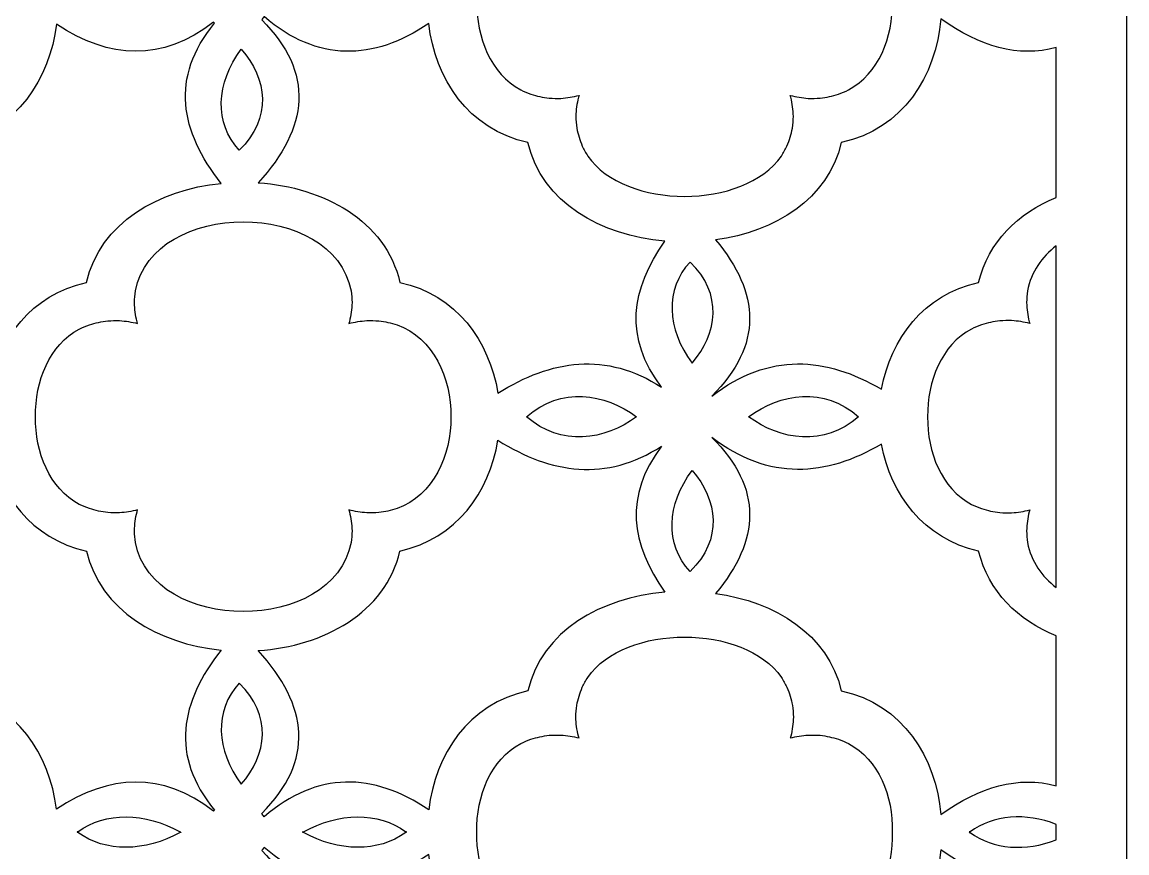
# Model space of a CAD drawing. Header units: centimetres. Extents: x 9.2 to 13.8, y -9 to 9.
# Drawn here: x 10.957 to 13.829, y -4.364 to -2.205 of the extents above; entities that cross this region are included whole.
import ezdxf

# ---------------------------------------------------------------- set-up
doc = ezdxf.new("R2010")
doc.units = ezdxf.units.CM
doc.header["$MEASUREMENT"] = 0
doc.layers.add('layer 1', color=7, linetype='Continuous')

msp = doc.modelspace()

# ---------------------------------------------------------------- linework, layer by layer
at = {"layer": 'layer 1', "color": 250}
for points, knots in [([(9.23731, 9.00076), (9.23731, 9.00076), (13.8294, 9.00076), (13.8294, 9.00076), (13.8294, 9.00076), (13.8294, 9.00076), (13.8294, -9.00021), (13.8294, -9.00021), (13.8294, -9.00021), (13.8294, -9.00021), (9.23731, -9.00021), (9.23731, -9.00021), (9.23731, -9.00021), (9.23731, -9.00021), (9.23731, 9.00076), (9.23731, 9.00076)], [0, 0, 0, 0, 0.2, 0.2, 0.2, 0.2, 0.4, 0.4, 0.4, 0.4, 0.6, 0.6, 0.6, 0.6, 1, 1, 1, 1]), ([(12.13917, -2.15076), (12.13708, -2.05715), (12.1751, -1.96213), (12.2531, -1.92045), (12.2531, -1.92045), (12.26181, -1.9163), (12.2703, -1.91273), (12.27939, -1.90941), (12.27939, -1.90941), (12.29537, -1.90437), (12.31029, -1.90119), (12.32704, -1.8992), (12.32704, -1.8992), (12.33739, -1.89848), (12.34725, -1.89824), (12.35762, -1.89848), (12.35762, -1.89848), (12.37409, -1.89966), (12.38888, -1.90204), (12.40471, -1.90613), (12.40471, -1.90613), (12.40419, -1.90454), (12.40368, -1.90294), (12.40318, -1.90132), (12.40318, -1.90132), (12.39897, -1.88447), (12.39688, -1.86894), (12.39642, -1.85164), (12.39642, -1.85164), (12.3967, -1.84131), (12.39748, -1.83152), (12.39889, -1.82127), (12.39889, -1.82127), (12.40212, -1.8047), (12.4066, -1.78999), (12.41329, -1.77431), (12.41329, -1.77431), (12.41767, -1.76536), (12.42228, -1.75703), (12.42755, -1.74853), (12.42755, -1.74853), (12.52423, -1.60892), (12.83425, -1.60875), (12.93104, -1.74853), (12.93104, -1.74853), (12.93631, -1.75703), (12.94093, -1.76536), (12.9453, -1.77431), (12.9453, -1.77431), (12.95198, -1.78999), (12.95649, -1.8047), (12.95969, -1.82127), (12.95969, -1.82127), (12.96111, -1.83152), (12.9619, -1.84131), (12.96218, -1.85164), (12.96218, -1.85164), (12.9617, -1.86894), (12.95963, -1.88447), (12.95541, -1.90132), (12.95541, -1.90132), (12.95492, -1.90294), (12.95441, -1.90454), (12.95388, -1.90613), (12.95388, -1.90613), (12.96971, -1.90204), (12.9845, -1.89966), (13.00096, -1.89848), (13.00096, -1.89848), (13.01134, -1.89824), (13.02121, -1.89848), (13.03155, -1.8992), (13.03155, -1.8992), (13.04829, -1.90119), (13.06321, -1.90437), (13.07919, -1.90941), (13.07919, -1.90941), (13.08829, -1.91273), (13.0968, -1.9163), (13.10549, -1.92045), (13.10549, -1.92045), (13.18382, -1.9623), (13.22176, -2.05718), (13.21919, -2.15076), (13.21919, -2.15076), (13.22176, -2.24432), (13.18382, -2.3392), (13.10549, -2.38106), (13.10549, -2.38106), (13.0968, -2.3852), (13.08829, -2.38878), (13.07919, -2.39209), (13.07919, -2.39209), (13.06321, -2.39714), (13.04829, -2.40032), (13.03155, -2.4023), (13.03155, -2.4023), (13.02121, -2.40303), (13.01134, -2.40327), (13.00096, -2.40302), (13.00096, -2.40302), (12.9845, -2.40185), (12.96971, -2.39946), (12.95388, -2.39538), (12.95388, -2.39538), (12.95441, -2.39697), (12.95492, -2.39857), (12.95541, -2.40019), (12.95541, -2.40019), (12.95963, -2.41703), (12.9617, -2.43257), (12.96218, -2.44987), (12.96218, -2.44987), (12.9619, -2.46019), (12.96111, -2.47), (12.95969, -2.48023), (12.95969, -2.48023), (12.95649, -2.4968), (12.95198, -2.51151), (12.9453, -2.5272), (12.9453, -2.5272), (12.94093, -2.53615), (12.93631, -2.54448), (12.93104, -2.55298), (12.93104, -2.55298), (12.83425, -2.69276), (12.52423, -2.69259), (12.42755, -2.55298), (12.42755, -2.55298), (12.42228, -2.54448), (12.41767, -2.53615), (12.41329, -2.5272), (12.41329, -2.5272), (12.4066, -2.51151), (12.40212, -2.4968), (12.39889, -2.48023), (12.39889, -2.48023), (12.39748, -2.47), (12.3967, -2.46019), (12.39642, -2.44987), (12.39642, -2.44987), (12.39688, -2.43257), (12.39897, -2.41703), (12.40318, -2.40019), (12.40318, -2.40019), (12.40368, -2.39857), (12.40419, -2.39697), (12.40471, -2.39538), (12.40471, -2.39538), (12.38888, -2.39946), (12.37409, -2.40185), (12.35762, -2.40302), (12.35762, -2.40302), (12.34725, -2.40327), (12.33739, -2.40303), (12.32704, -2.4023), (12.32704, -2.4023), (12.31029, -2.40032), (12.29537, -2.39714), (12.27939, -2.39209), (12.27939, -2.39209), (12.2703, -2.38878), (12.26181, -2.3852), (12.2531, -2.38106), (12.2531, -2.38106), (12.1751, -2.33939), (12.13708, -2.24436), (12.13917, -2.15076)], [0, 0, 0, 0, 0.0232558, 0.0232558, 0.0232558, 0.0232558, 0.0465116, 0.0465116, 0.0465116, 0.0465116, 0.0697674, 0.0697674, 0.0697674, 0.0697674, 0.0930233, 0.0930233, 0.0930233, 0.0930233, 0.1162791, 0.1162791, 0.1162791, 0.1162791, 0.1395349, 0.1395349, 0.1395349, 0.1395349, 0.1627907, 0.1627907, 0.1627907, 0.1627907, 0.1860465, 0.1860465, 0.1860465, 0.1860465, 0.2093023, 0.2093023, 0.2093023, 0.2093023, 0.2325581, 0.2325581, 0.2325581, 0.2325581, 0.255814, 0.255814, 0.255814, 0.255814, 0.2790698, 0.2790698, 0.2790698, 0.2790698, 0.3023256, 0.3023256, 0.3023256, 0.3023256, 0.3255814, 0.3255814, 0.3255814, 0.3255814, 0.3488372, 0.3488372, 0.3488372, 0.3488372, 0.372093, 0.372093, 0.372093, 0.372093, 0.3953488, 0.3953488, 0.3953488, 0.3953488, 0.4186047, 0.4186047, 0.4186047, 0.4186047, 0.4418605, 0.4418605, 0.4418605, 0.4418605, 0.4651163, 0.4651163, 0.4651163, 0.4651163, 0.4883721, 0.4883721, 0.4883721, 0.4883721, 0.5116279, 0.5116279, 0.5116279, 0.5116279, 0.5348837, 0.5348837, 0.5348837, 0.5348837, 0.5581395, 0.5581395, 0.5581395, 0.5581395, 0.5813953, 0.5813953, 0.5813953, 0.5813953, 0.6046512, 0.6046512, 0.6046512, 0.6046512, 0.627907, 0.627907, 0.627907, 0.627907, 0.6511628, 0.6511628, 0.6511628, 0.6511628, 0.6744186, 0.6744186, 0.6744186, 0.6744186, 0.6976744, 0.6976744, 0.6976744, 0.6976744, 0.7209302, 0.7209302, 0.7209302, 0.7209302, 0.744186, 0.744186, 0.744186, 0.744186, 0.7674419, 0.7674419, 0.7674419, 0.7674419, 0.7906977, 0.7906977, 0.7906977, 0.7906977, 0.8139535, 0.8139535, 0.8139535, 0.8139535, 0.8372093, 0.8372093, 0.8372093, 0.8372093, 0.8604651, 0.8604651, 0.8604651, 0.8604651, 0.8837209, 0.8837209, 0.8837209, 0.8837209, 0.9069767, 0.9069767, 0.9069767, 0.9069767, 0.9302326, 0.9302326, 0.9302326, 0.9302326, 0.9534884, 0.9534884, 0.9534884, 0.9534884, 1, 1, 1, 1]), ([(11.47406, -2.624), (11.31119, -2.64026), (11.16031, -2.726), (11.124, -2.88138), (11.124, -2.88138), (10.98009, -2.91275), (10.89581, -3.02858), (10.8711, -3.15892), (10.8711, -3.15892), (10.72674, -3.07469), (10.58021, -3.0622), (10.42985, -3.17677), (10.42985, -3.17677), (10.56316, -3.04517), (10.55556, -2.9105), (10.44203, -2.77352), (10.44203, -2.77352), (10.6035, -2.75638), (10.7523, -2.67125), (10.78809, -2.51803), (10.78809, -2.51803), (10.94307, -2.48424), (11.0289, -2.35253), (11.04565, -2.21022), (11.04565, -2.21022), (11.18421, -2.30175), (11.32056, -2.30861), (11.45405, -2.2051), (11.45405, -2.2051), (11.45502, -2.20603), (11.45603, -2.20696), (11.45707, -2.20783), (11.45707, -2.20783), (11.34042, -2.34968), (11.36808, -2.48784), (11.47406, -2.624)], [0, 0, 0, 0, 0.1, 0.1, 0.1, 0.1, 0.2, 0.2, 0.2, 0.2, 0.3, 0.3, 0.3, 0.3, 0.4, 0.4, 0.4, 0.4, 0.5, 0.5, 0.5, 0.5, 0.6, 0.6, 0.6, 0.6, 0.7, 0.7, 0.7, 0.7, 0.8, 0.8, 0.8, 0.8, 1, 1, 1, 1]), ([(12.62788, -2.77455), (12.5401, -2.89889), (12.52068, -3.02497), (12.61959, -3.15405), (12.61959, -3.15405), (12.47468, -3.06058), (12.33322, -3.08229), (12.19376, -3.16908), (12.19376, -3.16908), (12.17154, -3.03464), (12.08668, -2.91356), (11.93902, -2.88138), (11.93902, -2.88138), (11.90138, -2.72022), (11.7404, -2.63394), (11.57066, -2.62246), (11.57066, -2.62246), (11.70156, -2.4785), (11.71794, -2.33704), (11.57948, -2.19899), (11.57948, -2.19899), (11.58171, -2.19635), (11.58377, -2.19358), (11.58561, -2.19069), (11.58561, -2.19069), (11.72549, -2.30968), (11.86857, -2.30579), (12.01406, -2.20871), (12.01406, -2.20871), (12.03038, -2.35159), (12.11627, -2.48413), (12.27178, -2.51803), (12.27178, -2.51803), (12.30832, -2.67441), (12.46259, -2.75994), (12.62788, -2.77455)], [0, 0, 0, 0, 0.1, 0.1, 0.1, 0.1, 0.2, 0.2, 0.2, 0.2, 0.3, 0.3, 0.3, 0.3, 0.4, 0.4, 0.4, 0.4, 0.5, 0.5, 0.5, 0.5, 0.6, 0.6, 0.6, 0.6, 0.7, 0.7, 0.7, 0.7, 0.8, 0.8, 0.8, 0.8, 1, 1, 1, 1]), ([(13.64572, -2.27115), (13.64572, -2.27115), (13.64572, -2.66048), (13.64572, -2.66048), (13.64572, -2.66048), (13.5468, -2.7017), (13.46865, -2.77533), (13.44389, -2.88138), (13.44389, -2.88138), (13.29998, -2.91275), (13.2157, -3.02858), (13.19099, -3.15892), (13.19099, -3.15892), (13.04663, -3.07469), (12.9001, -3.0622), (12.74973, -3.17677), (12.74973, -3.17677), (12.88381, -3.04443), (12.87535, -2.90895), (12.75995, -2.77117), (12.75995, -2.77117), (12.91385, -2.7495), (13.05244, -2.66516), (13.08681, -2.51803), (13.08681, -2.51803), (13.24672, -2.48318), (13.333, -2.34404), (13.34575, -2.1966), (13.34575, -2.1966), (13.44699, -2.2692), (13.54705, -2.29735), (13.64572, -2.27115)], [0, 0, 0, 0, 0.1111111, 0.1111111, 0.1111111, 0.1111111, 0.2222222, 0.2222222, 0.2222222, 0.2222222, 0.3333333, 0.3333333, 0.3333333, 0.3333333, 0.4444444, 0.4444444, 0.4444444, 0.4444444, 0.5555556, 0.5555556, 0.5555556, 0.5555556, 0.6666667, 0.6666667, 0.6666667, 0.6666667, 0.7777778, 0.7777778, 0.7777778, 0.7777778, 1, 1, 1, 1]), ([(11.5266, -2.27499), (11.46071, -2.36326), (11.45552, -2.46824), (11.52139, -2.53743), (11.52139, -2.53743), (11.60724, -2.45512), (11.59336, -2.35095), (11.5266, -2.27499)], [0, 0, 0, 0, 0.3333333, 0.3333333, 0.3333333, 0.3333333, 1, 1, 1, 1]), ([(12.07153, -3.23048), (12.07259, -3.12899), (12.02597, -3.02623), (11.93142, -2.99154), (11.93142, -2.99154), (11.91542, -2.98652), (11.9005, -2.98335), (11.88377, -2.98137), (11.88377, -2.98137), (11.87342, -2.98064), (11.86355, -2.9804), (11.85319, -2.98064), (11.85319, -2.98064), (11.83671, -2.98182), (11.82192, -2.9842), (11.80611, -2.98828), (11.80611, -2.98828), (11.80662, -2.9867), (11.80712, -2.9851), (11.80762, -2.98348), (11.80762, -2.98348), (11.81184, -2.96663), (11.81392, -2.9511), (11.81439, -2.93379), (11.81439, -2.93379), (11.81411, -2.92348), (11.81333, -2.91367), (11.81191, -2.90344), (11.81191, -2.90344), (11.76558, -2.66406), (11.29745, -2.66406), (11.2511, -2.90344), (11.2511, -2.90344), (11.2497, -2.91367), (11.24891, -2.92348), (11.24863, -2.93379), (11.24863, -2.93379), (11.24911, -2.9511), (11.25118, -2.96663), (11.25539, -2.98348), (11.25539, -2.98348), (11.25589, -2.9851), (11.2564, -2.9867), (11.25691, -2.98828), (11.25691, -2.98828), (11.24109, -2.9842), (11.22631, -2.98182), (11.20984, -2.98064), (11.20984, -2.98064), (11.19946, -2.9804), (11.18959, -2.98064), (11.17926, -2.98137), (11.17926, -2.98137), (11.16251, -2.98335), (11.14759, -2.98652), (11.13161, -2.99154), (11.13161, -2.99154), (11.12252, -2.99489), (11.11402, -2.99846), (11.10532, -3.00261), (11.10532, -3.00261), (11.02789, -3.04397), (10.98995, -3.1377), (10.99137, -3.23048), (10.99137, -3.23048), (10.98995, -3.32326), (11.02789, -3.41699), (11.10532, -3.45836), (11.10532, -3.45836), (11.11402, -3.46249), (11.12252, -3.46606), (11.13161, -3.46941), (11.13161, -3.46941), (11.14759, -3.47444), (11.16251, -3.47761), (11.17926, -3.47959), (11.17926, -3.47959), (11.18959, -3.48034), (11.19946, -3.48056), (11.20984, -3.48031), (11.20984, -3.48031), (11.22631, -3.47915), (11.24109, -3.47677), (11.25691, -3.47267), (11.25691, -3.47267), (11.2564, -3.47427), (11.25589, -3.47586), (11.25539, -3.47748), (11.25539, -3.47748), (11.25118, -3.49434), (11.24911, -3.50987), (11.24863, -3.52719), (11.24863, -3.52719), (11.24891, -3.53748), (11.2497, -3.54729), (11.2511, -3.55752), (11.2511, -3.55752), (11.29745, -3.7969), (11.76558, -3.7969), (11.81191, -3.55752), (11.81191, -3.55752), (11.81333, -3.54729), (11.81411, -3.53748), (11.81439, -3.52719), (11.81439, -3.52719), (11.81392, -3.50987), (11.81184, -3.49434), (11.80762, -3.47748), (11.80762, -3.47748), (11.80712, -3.47586), (11.80662, -3.47427), (11.80611, -3.47267), (11.80611, -3.47267), (11.82192, -3.47677), (11.83671, -3.47915), (11.85319, -3.48031), (11.85319, -3.48031), (11.86355, -3.48056), (11.87342, -3.48034), (11.88377, -3.47959), (11.88377, -3.47959), (11.9005, -3.47761), (11.91542, -3.47444), (11.93142, -3.46941), (11.93142, -3.46941), (12.02597, -3.43473), (12.07259, -3.33198), (12.07153, -3.23048)], [0, 0, 0, 0, 0.030303, 0.030303, 0.030303, 0.030303, 0.0606061, 0.0606061, 0.0606061, 0.0606061, 0.0909091, 0.0909091, 0.0909091, 0.0909091, 0.1212121, 0.1212121, 0.1212121, 0.1212121, 0.1515152, 0.1515152, 0.1515152, 0.1515152, 0.1818182, 0.1818182, 0.1818182, 0.1818182, 0.2121212, 0.2121212, 0.2121212, 0.2121212, 0.2424242, 0.2424242, 0.2424242, 0.2424242, 0.2727273, 0.2727273, 0.2727273, 0.2727273, 0.3030303, 0.3030303, 0.3030303, 0.3030303, 0.3333333, 0.3333333, 0.3333333, 0.3333333, 0.3636364, 0.3636364, 0.3636364, 0.3636364, 0.3939394, 0.3939394, 0.3939394, 0.3939394, 0.4242424, 0.4242424, 0.4242424, 0.4242424, 0.4545455, 0.4545455, 0.4545455, 0.4545455, 0.4848485, 0.4848485, 0.4848485, 0.4848485, 0.5151515, 0.5151515, 0.5151515, 0.5151515, 0.5454545, 0.5454545, 0.5454545, 0.5454545, 0.5757576, 0.5757576, 0.5757576, 0.5757576, 0.6060606, 0.6060606, 0.6060606, 0.6060606, 0.6363636, 0.6363636, 0.6363636, 0.6363636, 0.6666667, 0.6666667, 0.6666667, 0.6666667, 0.6969697, 0.6969697, 0.6969697, 0.6969697, 0.7272727, 0.7272727, 0.7272727, 0.7272727, 0.7575758, 0.7575758, 0.7575758, 0.7575758, 0.7878788, 0.7878788, 0.7878788, 0.7878788, 0.8181818, 0.8181818, 0.8181818, 0.8181818, 0.8484848, 0.8484848, 0.8484848, 0.8484848, 0.8787879, 0.8787879, 0.8787879, 0.8787879, 0.9090909, 0.9090909, 0.9090909, 0.9090909, 0.9393939, 0.9393939, 0.9393939, 0.9393939, 1, 1, 1, 1]), ([(13.64572, -2.78615), (13.64572, -2.78615), (13.64572, -3.6748), (13.64572, -3.6748), (13.64572, -3.6748), (13.60786, -3.64583), (13.58053, -3.60676), (13.57101, -3.55755), (13.57101, -3.55755), (13.5696, -3.54731), (13.5688, -3.53751), (13.56853, -3.52719), (13.56853, -3.52719), (13.569, -3.50988), (13.57108, -3.49436), (13.57528, -3.4775), (13.57528, -3.4775), (13.57578, -3.47588), (13.5763, -3.47428), (13.5768, -3.4727), (13.5768, -3.4727), (13.56098, -3.47678), (13.54619, -3.47916), (13.52972, -3.48034), (13.52972, -3.48034), (13.51935, -3.48058), (13.50948, -3.48035), (13.49914, -3.47962), (13.49914, -3.47962), (13.4824, -3.47764), (13.46748, -3.47447), (13.45148, -3.46943), (13.45148, -3.46943), (13.44241, -3.46609), (13.4339, -3.46251), (13.4252, -3.45837), (13.4252, -3.45837), (13.34778, -3.41701), (13.30984, -3.32326), (13.31126, -3.23048), (13.31126, -3.23048), (13.30984, -3.1377), (13.34778, -3.04396), (13.4252, -3.0026), (13.4252, -3.0026), (13.4339, -2.99846), (13.44241, -2.99488), (13.45148, -2.99154), (13.45148, -2.99154), (13.46748, -2.9865), (13.4824, -2.98333), (13.49914, -2.98135), (13.49914, -2.98135), (13.50948, -2.98061), (13.51935, -2.98039), (13.52972, -2.98064), (13.52972, -2.98064), (13.54619, -2.9818), (13.56098, -2.98417), (13.5768, -2.98827), (13.5768, -2.98827), (13.5763, -2.98669), (13.57578, -2.98509), (13.57528, -2.98347), (13.57528, -2.98347), (13.57108, -2.9666), (13.569, -2.95107), (13.56853, -2.93376), (13.56853, -2.93376), (13.5688, -2.92346), (13.5696, -2.91366), (13.57101, -2.90343), (13.57101, -2.90343), (13.58053, -2.85422), (13.60786, -2.81512), (13.64572, -2.78615)], [0, 0, 0, 0, 0.05, 0.05, 0.05, 0.05, 0.1, 0.1, 0.1, 0.1, 0.15, 0.15, 0.15, 0.15, 0.2, 0.2, 0.2, 0.2, 0.25, 0.25, 0.25, 0.25, 0.3, 0.3, 0.3, 0.3, 0.35, 0.35, 0.35, 0.35, 0.4, 0.4, 0.4, 0.4, 0.45, 0.45, 0.45, 0.45, 0.5, 0.5, 0.5, 0.5, 0.55, 0.55, 0.55, 0.55, 0.6, 0.6, 0.6, 0.6, 0.65, 0.65, 0.65, 0.65, 0.7, 0.7, 0.7, 0.7, 0.75, 0.75, 0.75, 0.75, 0.8, 0.8, 0.8, 0.8, 0.85, 0.85, 0.85, 0.85, 0.9, 0.9, 0.9, 0.9, 1, 1, 1, 1]), ([(12.6987, -3.09093), (12.63283, -3.00265), (12.62761, -2.89768), (12.69351, -2.82849), (12.69351, -2.82849), (12.77933, -2.91081), (12.76546, -3.01498), (12.6987, -3.09093)], [0, 0, 0, 0, 0.3333333, 0.3333333, 0.3333333, 0.3333333, 1, 1, 1, 1]), ([(12.55436, -3.23048), (12.47158, -3.16922), (12.35803, -3.15174), (12.2683, -3.23048), (12.2683, -3.23048), (12.35803, -3.30923), (12.47158, -3.29174), (12.55436, -3.23048)], [0, 0, 0, 0, 0.3333333, 0.3333333, 0.3333333, 0.3333333, 1, 1, 1, 1]), ([(13.13167, -3.23048), (13.04195, -3.15174), (12.92841, -3.16922), (12.84562, -3.23048), (12.84562, -3.23048), (12.92841, -3.29174), (13.04195, -3.30923), (13.13167, -3.23048)], [0, 0, 0, 0, 0.3333333, 0.3333333, 0.3333333, 0.3333333, 1, 1, 1, 1]), ([(11.47406, -3.83698), (11.31119, -3.82071), (11.16031, -3.73496), (11.124, -3.5796), (11.124, -3.5796), (10.98009, -3.54822), (10.89581, -3.43238), (10.8711, -3.30205), (10.8711, -3.30205), (10.72674, -3.38627), (10.58021, -3.39876), (10.42985, -3.28419), (10.42985, -3.28419), (10.56316, -3.41579), (10.55556, -3.55045), (10.44203, -3.68744), (10.44203, -3.68744), (10.6035, -3.70459), (10.7523, -3.78971), (10.78809, -3.94294), (10.78809, -3.94294), (10.94307, -3.97672), (11.0289, -4.10843), (11.04565, -4.25074), (11.04565, -4.25074), (11.18421, -4.15921), (11.32056, -4.15235), (11.45405, -4.25586), (11.45405, -4.25586), (11.45502, -4.25493), (11.45603, -4.25401), (11.45707, -4.25312), (11.45707, -4.25312), (11.34042, -4.11129), (11.36808, -3.97313), (11.47406, -3.83698)], [0, 0, 0, 0, 0.1, 0.1, 0.1, 0.1, 0.2, 0.2, 0.2, 0.2, 0.3, 0.3, 0.3, 0.3, 0.4, 0.4, 0.4, 0.4, 0.5, 0.5, 0.5, 0.5, 0.6, 0.6, 0.6, 0.6, 0.7, 0.7, 0.7, 0.7, 0.8, 0.8, 0.8, 0.8, 1, 1, 1, 1]), ([(12.62788, -3.6864), (12.5401, -3.56209), (12.52068, -3.436), (12.61959, -3.30691), (12.61959, -3.30691), (12.47468, -3.40039), (12.33322, -3.37869), (12.19376, -3.29188), (12.19376, -3.29188), (12.17154, -3.42633), (12.08668, -3.54741), (11.93902, -3.5796), (11.93902, -3.5796), (11.90138, -3.74074), (11.7404, -3.82703), (11.57066, -3.8385), (11.57066, -3.8385), (11.70156, -3.98245), (11.71794, -4.12391), (11.57948, -4.26198), (11.57948, -4.26198), (11.58171, -4.2646), (11.58377, -4.2674), (11.58561, -4.27026), (11.58561, -4.27026), (11.72549, -4.15129), (11.86857, -4.15518), (12.01406, -4.25226), (12.01406, -4.25226), (12.03038, -4.10936), (12.11627, -3.97683), (12.27178, -3.94294), (12.27178, -3.94294), (12.30832, -3.78654), (12.46259, -3.70102), (12.62788, -3.6864)], [0, 0, 0, 0, 0.1, 0.1, 0.1, 0.1, 0.2, 0.2, 0.2, 0.2, 0.3, 0.3, 0.3, 0.3, 0.4, 0.4, 0.4, 0.4, 0.5, 0.5, 0.5, 0.5, 0.6, 0.6, 0.6, 0.6, 0.7, 0.7, 0.7, 0.7, 0.8, 0.8, 0.8, 0.8, 1, 1, 1, 1]), ([(13.64572, -3.80043), (13.64572, -3.80043), (13.64572, -4.18978), (13.64572, -4.18978), (13.64572, -4.18978), (13.54705, -4.16358), (13.44699, -4.19177), (13.34575, -4.26437), (13.34575, -4.26437), (13.333, -4.11692), (13.24672, -3.97779), (13.08681, -3.94294), (13.08681, -3.94294), (13.05244, -3.79581), (12.91385, -3.71146), (12.75995, -3.68981), (12.75995, -3.68981), (12.87535, -3.55201), (12.88381, -3.41654), (12.74973, -3.28419), (12.74973, -3.28419), (12.9001, -3.39876), (13.04663, -3.38627), (13.19099, -3.30205), (13.19099, -3.30205), (13.2157, -3.43238), (13.29998, -3.54822), (13.44389, -3.5796), (13.44389, -3.5796), (13.46865, -3.68564), (13.5468, -3.75921), (13.64572, -3.80043)], [0, 0, 0, 0, 0.1111111, 0.1111111, 0.1111111, 0.1111111, 0.2222222, 0.2222222, 0.2222222, 0.2222222, 0.3333333, 0.3333333, 0.3333333, 0.3333333, 0.4444444, 0.4444444, 0.4444444, 0.4444444, 0.5555556, 0.5555556, 0.5555556, 0.5555556, 0.6666667, 0.6666667, 0.6666667, 0.6666667, 0.7777778, 0.7777778, 0.7777778, 0.7777778, 1, 1, 1, 1]), ([(12.6987, -3.37003), (12.63283, -3.45831), (12.62761, -3.56328), (12.69351, -3.63247), (12.69351, -3.63247), (12.77933, -3.55016), (12.76546, -3.44598), (12.6987, -3.37003)], [0, 0, 0, 0, 0.3333333, 0.3333333, 0.3333333, 0.3333333, 1, 1, 1, 1]), ([(12.13917, -4.31021), (12.13708, -4.40381), (12.1751, -4.49884), (12.2531, -4.54051), (12.2531, -4.54051), (12.26181, -4.54465), (12.2703, -4.54822), (12.27939, -4.55156), (12.27939, -4.55156), (12.29537, -4.55659), (12.31029, -4.55978), (12.32704, -4.56175), (12.32704, -4.56175), (12.33739, -4.5625), (12.34725, -4.56272), (12.35762, -4.56248), (12.35762, -4.56248), (12.37409, -4.5613), (12.38888, -4.55893), (12.40471, -4.55483), (12.40471, -4.55483), (12.40419, -4.55642), (12.40368, -4.55802), (12.40318, -4.55964), (12.40318, -4.55964), (12.39897, -4.57649), (12.39688, -4.59203), (12.39642, -4.60933), (12.39642, -4.60933), (12.3967, -4.61965), (12.39748, -4.62945), (12.39889, -4.63969), (12.39889, -4.63969), (12.40212, -4.65627), (12.4066, -4.67098), (12.41329, -4.68667), (12.41329, -4.68667), (12.41767, -4.6956), (12.42228, -4.70394), (12.42755, -4.71244), (12.42755, -4.71244), (12.52423, -4.85204), (12.83425, -4.85221), (12.93104, -4.71244), (12.93104, -4.71244), (12.93631, -4.70394), (12.94093, -4.6956), (12.9453, -4.68667), (12.9453, -4.68667), (12.95198, -4.67098), (12.95649, -4.65627), (12.95969, -4.63969), (12.95969, -4.63969), (12.96111, -4.62945), (12.9619, -4.61965), (12.96218, -4.60933), (12.96218, -4.60933), (12.9617, -4.59203), (12.95963, -4.57649), (12.95541, -4.55964), (12.95541, -4.55964), (12.95492, -4.55802), (12.95441, -4.55642), (12.95388, -4.55483), (12.95388, -4.55483), (12.96971, -4.55893), (12.9845, -4.5613), (13.00096, -4.56248), (13.00096, -4.56248), (13.01134, -4.56272), (13.02121, -4.5625), (13.03155, -4.56175), (13.03155, -4.56175), (13.04829, -4.55978), (13.06321, -4.55659), (13.07919, -4.55156), (13.07919, -4.55156), (13.08829, -4.54822), (13.0968, -4.54465), (13.10549, -4.54051), (13.10549, -4.54051), (13.18382, -4.49865), (13.22176, -4.40378), (13.21919, -4.31021), (13.21919, -4.31021), (13.22176, -4.21665), (13.18382, -4.12176), (13.10549, -4.07991), (13.10549, -4.07991), (13.0968, -4.07577), (13.08829, -4.07219), (13.07919, -4.06886), (13.07919, -4.06886), (13.06321, -4.06383), (13.04829, -4.06064), (13.03155, -4.05866), (13.03155, -4.05866), (13.02121, -4.05793), (13.01134, -4.0577), (13.00096, -4.05795), (13.00096, -4.05795), (12.9845, -4.05912), (12.96971, -4.06149), (12.95388, -4.0656), (12.95388, -4.0656), (12.95441, -4.064), (12.95492, -4.0624), (12.95541, -4.06079), (12.95541, -4.06079), (12.95963, -4.04392), (12.9617, -4.02839), (12.96218, -4.01109), (12.96218, -4.01109), (12.9619, -4.00076), (12.96111, -3.99097), (12.95969, -3.98072), (12.95969, -3.98072), (12.95649, -3.96416), (12.95198, -3.94944), (12.9453, -3.93376), (12.9453, -3.93376), (12.94093, -3.92483), (12.93631, -3.91649), (12.93104, -3.90798), (12.93104, -3.90798), (12.83425, -3.76821), (12.52423, -3.76837), (12.42755, -3.90798), (12.42755, -3.90798), (12.42228, -3.91649), (12.41767, -3.92483), (12.41329, -3.93376), (12.41329, -3.93376), (12.4066, -3.94944), (12.40212, -3.96416), (12.39889, -3.98072), (12.39889, -3.98072), (12.39748, -3.99097), (12.3967, -4.00076), (12.39642, -4.01109), (12.39642, -4.01109), (12.39688, -4.02839), (12.39897, -4.04392), (12.40318, -4.06079), (12.40318, -4.06079), (12.40368, -4.0624), (12.40419, -4.064), (12.40471, -4.0656), (12.40471, -4.0656), (12.38888, -4.06149), (12.37409, -4.05912), (12.35762, -4.05795), (12.35762, -4.05795), (12.34725, -4.0577), (12.33739, -4.05793), (12.32704, -4.05866), (12.32704, -4.05866), (12.31029, -4.06064), (12.29537, -4.06383), (12.27939, -4.06886), (12.27939, -4.06886), (12.2703, -4.07219), (12.26181, -4.07577), (12.2531, -4.07991), (12.2531, -4.07991), (12.1751, -4.12158), (12.13708, -4.21661), (12.13917, -4.31021)], [0, 0, 0, 0, 0.0232558, 0.0232558, 0.0232558, 0.0232558, 0.0465116, 0.0465116, 0.0465116, 0.0465116, 0.0697674, 0.0697674, 0.0697674, 0.0697674, 0.0930233, 0.0930233, 0.0930233, 0.0930233, 0.1162791, 0.1162791, 0.1162791, 0.1162791, 0.1395349, 0.1395349, 0.1395349, 0.1395349, 0.1627907, 0.1627907, 0.1627907, 0.1627907, 0.1860465, 0.1860465, 0.1860465, 0.1860465, 0.2093023, 0.2093023, 0.2093023, 0.2093023, 0.2325581, 0.2325581, 0.2325581, 0.2325581, 0.255814, 0.255814, 0.255814, 0.255814, 0.2790698, 0.2790698, 0.2790698, 0.2790698, 0.3023256, 0.3023256, 0.3023256, 0.3023256, 0.3255814, 0.3255814, 0.3255814, 0.3255814, 0.3488372, 0.3488372, 0.3488372, 0.3488372, 0.372093, 0.372093, 0.372093, 0.372093, 0.3953488, 0.3953488, 0.3953488, 0.3953488, 0.4186047, 0.4186047, 0.4186047, 0.4186047, 0.4418605, 0.4418605, 0.4418605, 0.4418605, 0.4651163, 0.4651163, 0.4651163, 0.4651163, 0.4883721, 0.4883721, 0.4883721, 0.4883721, 0.5116279, 0.5116279, 0.5116279, 0.5116279, 0.5348837, 0.5348837, 0.5348837, 0.5348837, 0.5581395, 0.5581395, 0.5581395, 0.5581395, 0.5813953, 0.5813953, 0.5813953, 0.5813953, 0.6046512, 0.6046512, 0.6046512, 0.6046512, 0.627907, 0.627907, 0.627907, 0.627907, 0.6511628, 0.6511628, 0.6511628, 0.6511628, 0.6744186, 0.6744186, 0.6744186, 0.6744186, 0.6976744, 0.6976744, 0.6976744, 0.6976744, 0.7209302, 0.7209302, 0.7209302, 0.7209302, 0.744186, 0.744186, 0.744186, 0.744186, 0.7674419, 0.7674419, 0.7674419, 0.7674419, 0.7906977, 0.7906977, 0.7906977, 0.7906977, 0.8139535, 0.8139535, 0.8139535, 0.8139535, 0.8372093, 0.8372093, 0.8372093, 0.8372093, 0.8604651, 0.8604651, 0.8604651, 0.8604651, 0.8837209, 0.8837209, 0.8837209, 0.8837209, 0.9069767, 0.9069767, 0.9069767, 0.9069767, 0.9302326, 0.9302326, 0.9302326, 0.9302326, 0.9534884, 0.9534884, 0.9534884, 0.9534884, 1, 1, 1, 1]), ([(11.5266, -4.18598), (11.46071, -4.0977), (11.45552, -3.99272), (11.52139, -3.92353), (11.52139, -3.92353), (11.60724, -4.00585), (11.59336, -4.11003), (11.5266, -4.18598)], [0, 0, 0, 0, 0.3333333, 0.3333333, 0.3333333, 0.3333333, 1, 1, 1, 1]), ([(11.36968, -4.30953), (11.36968, -4.30953), (11.36728, -4.30953), (11.36728, -4.30953), (11.36728, -4.30953), (11.27666, -4.25893), (11.17297, -4.2564), (11.10153, -4.30953), (11.10153, -4.30953), (11.10153, -4.30953), (11.09972, -4.30953), (11.09972, -4.30953), (11.09972, -4.30953), (11.10001, -4.30976), (11.10032, -4.30999), (11.10063, -4.31021), (11.10063, -4.31021), (11.10032, -4.31043), (11.10001, -4.31065), (11.09972, -4.31089), (11.09972, -4.31089), (11.09972, -4.31089), (11.10154, -4.31089), (11.10154, -4.31089), (11.10154, -4.31089), (11.17297, -4.36399), (11.27665, -4.36147), (11.36726, -4.31089), (11.36726, -4.31089), (11.36726, -4.31089), (11.36968, -4.31089), (11.36968, -4.31089), (11.36968, -4.31089), (11.36928, -4.31065), (11.36887, -4.31043), (11.36848, -4.31021), (11.36848, -4.31021), (11.36887, -4.30999), (11.36928, -4.30976), (11.36968, -4.30953)], [0, 0, 0, 0, 0.0909091, 0.0909091, 0.0909091, 0.0909091, 0.1818182, 0.1818182, 0.1818182, 0.1818182, 0.2727273, 0.2727273, 0.2727273, 0.2727273, 0.3636364, 0.3636364, 0.3636364, 0.3636364, 0.4545455, 0.4545455, 0.4545455, 0.4545455, 0.5454545, 0.5454545, 0.5454545, 0.5454545, 0.6363636, 0.6363636, 0.6363636, 0.6363636, 0.7272727, 0.7272727, 0.7272727, 0.7272727, 0.8181818, 0.8181818, 0.8181818, 0.8181818, 1, 1, 1, 1]), ([(11.95604, -4.30953), (11.95604, -4.30953), (11.95423, -4.30953), (11.95423, -4.30953), (11.95423, -4.30953), (11.8828, -4.2564), (11.77912, -4.25893), (11.68849, -4.30953), (11.68849, -4.30953), (11.68849, -4.30953), (11.68609, -4.30953), (11.68609, -4.30953), (11.68609, -4.30953), (11.68648, -4.30976), (11.68689, -4.30999), (11.6873, -4.31021), (11.6873, -4.31021), (11.68689, -4.31043), (11.68648, -4.31065), (11.68609, -4.31089), (11.68609, -4.31089), (11.68609, -4.31089), (11.6885, -4.31089), (11.6885, -4.31089), (11.6885, -4.31089), (11.77913, -4.36147), (11.8828, -4.36399), (11.95422, -4.31089), (11.95422, -4.31089), (11.95422, -4.31089), (11.95604, -4.31089), (11.95604, -4.31089), (11.95604, -4.31089), (11.95575, -4.31065), (11.95544, -4.31043), (11.95513, -4.31021), (11.95513, -4.31021), (11.95544, -4.30999), (11.95575, -4.30976), (11.95604, -4.30953)], [0, 0, 0, 0, 0.0909091, 0.0909091, 0.0909091, 0.0909091, 0.1818182, 0.1818182, 0.1818182, 0.1818182, 0.2727273, 0.2727273, 0.2727273, 0.2727273, 0.3636364, 0.3636364, 0.3636364, 0.3636364, 0.4545455, 0.4545455, 0.4545455, 0.4545455, 0.5454545, 0.5454545, 0.5454545, 0.5454545, 0.6363636, 0.6363636, 0.6363636, 0.6363636, 0.7272727, 0.7272727, 0.7272727, 0.7272727, 0.8181818, 0.8181818, 0.8181818, 0.8181818, 1, 1, 1, 1]), ([(13.64572, -4.29006), (13.64572, -4.29006), (13.64572, -4.33032), (13.64572, -4.33032), (13.64572, -4.33032), (13.5662, -4.36095), (13.48217, -4.35604), (13.42143, -4.31089), (13.42143, -4.31089), (13.42143, -4.31089), (13.41961, -4.31089), (13.41961, -4.31089), (13.41961, -4.31089), (13.41992, -4.31065), (13.42021, -4.31043), (13.42052, -4.31021), (13.42052, -4.31021), (13.42021, -4.30999), (13.41992, -4.30976), (13.41961, -4.30953), (13.41961, -4.30953), (13.41961, -4.30953), (13.42142, -4.30953), (13.42142, -4.30953), (13.42142, -4.30953), (13.48216, -4.26435), (13.5662, -4.25942), (13.64572, -4.29006)], [0, 0, 0, 0, 0.125, 0.125, 0.125, 0.125, 0.25, 0.25, 0.25, 0.25, 0.375, 0.375, 0.375, 0.375, 0.5, 0.5, 0.5, 0.5, 0.625, 0.625, 0.625, 0.625, 0.75, 0.75, 0.75, 0.75, 1, 1, 1, 1]), ([(12.62788, -4.93402), (12.5401, -5.05834), (12.52068, -5.18442), (12.61959, -5.31351), (12.61959, -5.31351), (12.47468, -5.22003), (12.33322, -5.24174), (12.19376, -5.32854), (12.19376, -5.32854), (12.17154, -5.19409), (12.08668, -5.07301), (11.93902, -5.04083), (11.93902, -5.04083), (11.90138, -4.87968), (11.7404, -4.7934), (11.57066, -4.78192), (11.57066, -4.78192), (11.70156, -4.63797), (11.71794, -4.49651), (11.57948, -4.35844), (11.57948, -4.35844), (11.58171, -4.35581), (11.58377, -4.35303), (11.58561, -4.35015), (11.58561, -4.35015), (11.72549, -4.46913), (11.86857, -4.46523), (12.01406, -4.36816), (12.01406, -4.36816), (12.03038, -4.51106), (12.11627, -4.64359), (12.27178, -4.67748), (12.27178, -4.67748), (12.30832, -4.83387), (12.46259, -4.91939), (12.62788, -4.93402)], [0, 0, 0, 0, 0.1, 0.1, 0.1, 0.1, 0.2, 0.2, 0.2, 0.2, 0.3, 0.3, 0.3, 0.3, 0.4, 0.4, 0.4, 0.4, 0.5, 0.5, 0.5, 0.5, 0.6, 0.6, 0.6, 0.6, 0.7, 0.7, 0.7, 0.7, 0.8, 0.8, 0.8, 0.8, 1, 1, 1, 1]), ([(13.64572, -4.43061), (13.64572, -4.43061), (13.64572, -4.81994), (13.64572, -4.81994), (13.64572, -4.81994), (13.5468, -4.86115), (13.46865, -4.93478), (13.44389, -5.04083), (13.44389, -5.04083), (13.29998, -5.0722), (13.2157, -5.18804), (13.19099, -5.31837), (13.19099, -5.31837), (13.04663, -5.23415), (12.9001, -5.22166), (12.74973, -5.33622), (12.74973, -5.33622), (12.88381, -5.20388), (12.87535, -5.06841), (12.75995, -4.93062), (12.75995, -4.93062), (12.91385, -4.90896), (13.05244, -4.82461), (13.08681, -4.67748), (13.08681, -4.67748), (13.24672, -4.64263), (13.333, -4.5035), (13.34575, -4.35605), (13.34575, -4.35605), (13.44699, -4.42866), (13.54705, -4.4568), (13.64572, -4.43061)], [0, 0, 0, 0, 0.1111111, 0.1111111, 0.1111111, 0.1111111, 0.2222222, 0.2222222, 0.2222222, 0.2222222, 0.3333333, 0.3333333, 0.3333333, 0.3333333, 0.4444444, 0.4444444, 0.4444444, 0.4444444, 0.5555556, 0.5555556, 0.5555556, 0.5555556, 0.6666667, 0.6666667, 0.6666667, 0.6666667, 0.7777778, 0.7777778, 0.7777778, 0.7777778, 1, 1, 1, 1])]:
    msp.add_open_spline(points, degree=3, knots=knots, dxfattribs=at)

doc.saveas('drawing.dxf')
